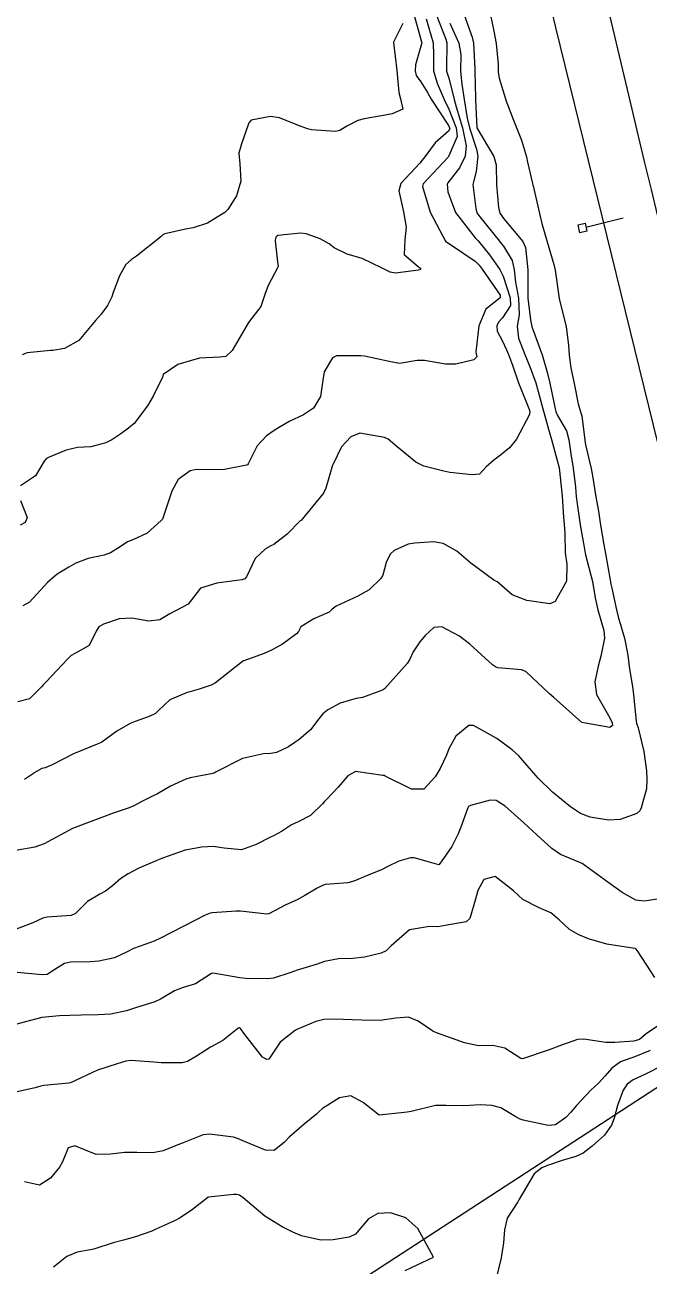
# Model space of a CAD drawing. Header units: metres. Extents: x 318500 to 325275, y 7408834 to 7428799.
# Drawn here: x 320151.9 to 320196.2, y 7413586.3 to 7413674.2 of the extents above; entities that cross this region are included whole.
import ezdxf

# ---------------------------------------------------------------- set-up
doc = ezdxf.new("R2010")
doc.units = ezdxf.units.M
doc.header["$MEASUREMENT"] = 0
doc.linetypes.add('CONTINUO', pattern=[0])
for name, color, linetype in [('Curvas de Nivel 1m', 11, 'Continuous'), ('Curvas de Nivel 5m', 15, 'Continuous'), ('Linha Férrea', 20, 'Continuous'), ('Pórticos', 45, 'Continuous'), ('TEXTO', 45, 'Continuous')]:
    doc.layers.add(name, color=color, linetype=linetype)

msp = doc.modelspace()

# ---------------------------------------------------------------- linework, layer by layer
at = {"layer": 'Curvas de Nivel 1m', "flags": 128}
for points, elevation in [([(320184.956, 7413674.927), (320185.181, 7413673.805), (320185.352, 7413672.92), (320185.478, 7413671.469), (320185.499, 7413670.918), (320185.558, 7413670.459), (320186.001, 7413669), (320186.026, 7413668.935), (320186.035, 7413668.909), (320186.58, 7413667.502), (320186.823, 7413666.897), (320187.133, 7413666.068), (320187.485, 7413664.887), (320187.576, 7413664.525), (320187.921, 7413662.999), (320187.951, 7413662.88), (320187.96, 7413662.839), (320188.428, 7413660.875), (320188.59, 7413660.162), (320188.957, 7413658.869), (320189.435, 7413657.274), (320189.525, 7413656.863), (320189.81, 7413654.86), (320190.312, 7413652.852), (320190.475, 7413651.558), (320190.518, 7413650.849), (320190.65, 7413649.943), (320190.871, 7413648.843), (320191.152, 7413647.395), (320191.328, 7413646.836), (320191.408, 7413646.545), (320191.622, 7413644.831), (320191.675, 7413644.495), (320192.082, 7413642.824), (320192.165, 7413642.299), (320192.401, 7413640.818), (320192.594, 7413639.8), (320192.753, 7413638.813), (320192.986, 7413637.402), (320193.097, 7413636.807), (320193.424, 7413634.919), (320193.45, 7413634.801), (320193.463, 7413634.725), (320193.536, 7413634.351), (320193.88, 7413632.796), (320194.001, 7413632.307), (320194.433, 7413630.791), (320194.674, 7413629.586), (320194.773, 7413628.787), (320195.026, 7413627.203), (320195.083, 7413626.784), (320195.275, 7413624.919), (320195.304, 7413624.781), (320195.405, 7413624.457), (320195.813, 7413622.773), (320195.993, 7413621.397), (320196.036, 7413620.77), (320196.004, 7413620.116), (320195.621, 7413618.776), (320195.53, 7413618.574), (320195.324, 7413618.379), (320194.146, 7413617.964), (320193.317, 7413617.91), (320192.022, 7413618.117), (320191.323, 7413618.375), (320190.615, 7413618.841), (320189.346, 7413619.899), (320188.315, 7413620.87), (320187.371, 7413621.968), (320186.949, 7413622.46), (320186.486, 7413622.893), (320185.392, 7413623.682), (320183.734, 7413624.606), (320183.405, 7413624.616), (320182.481, 7413623.861), (320182, 7413622.954), (320181.83, 7413622.501), (320181.366, 7413621.574), (320181.013, 7413620.965), (320180.225, 7413620.099), (320179.347, 7413620.11), (320177.473, 7413621.018), (320177.401, 7413621.06), (320177.36, 7413621.069), (320177.3, 7413621.081), (320175.363, 7413621.343), (320174.819, 7413621.048), (320174.156, 7413620.25), (320173.335, 7413619.388), (320173.174, 7413619.231), (320173.044, 7413619.074), (320172.179, 7413618.226), (320171.31, 7413617.791), (320170.829, 7413617.583), (320170.119, 7413617.112), (320169.598, 7413616.816), (320169.296, 7413616.681), (320168.333, 7413616.177), (320167.287, 7413615.812), (320166.052, 7413615.933), (320165.289, 7413616.047), (320164.485, 7413615.991), (320163.286, 7413615.771), (320161.693, 7413615.224), (320161.408, 7413615.098), (320161.277, 7413615.049), (320160.021, 7413614.496), (320159.263, 7413614.102), (320158.742, 7413613.774), (320158.154, 7413613.266), (320157.64, 7413612.878), (320157.241, 7413612.664), (320156.374, 7413612.152), (320155.523, 7413611.305), (320155.218, 7413611.155), (320153.517, 7413611.027), (320153.216, 7413610.957), (320152.495, 7413610.623), (320151.208, 7413610.142)], 731), ([(320183.068, 7413674.95), (320183.638, 7413673.362), (320183.728, 7413672.943), (320183.832, 7413671.132), (320183.831, 7413670.942), (320183.881, 7413669.061), (320183.89, 7413668.941), (320183.97, 7413666.94), (320185.177, 7413664.921), (320185.337, 7413664.322), (320185.377, 7413662.918), (320185.506, 7413661.305), (320185.617, 7413660.914), (320185.884, 7413660.51), (320187.233, 7413658.889), (320187.432, 7413658.463), (320187.596, 7413656.884), (320187.581, 7413655.116), (320187.596, 7413654.883), (320187.787, 7413653.355), (320187.867, 7413652.879), (320187.918, 7413652.74), (320188.598, 7413650.872), (320188.96, 7413649.65), (320189.161, 7413648.866), (320189.526, 7413647.039), (320189.572, 7413646.861), (320189.697, 7413646.581), (320190.321, 7413645.485), (320190.491, 7413644.848), (320190.645, 7413643.866), (320190.813, 7413642.843), (320190.974, 7413641.495), (320191.029, 7413640.839), (320191.081, 7413640.305), (320191.302, 7413638.834), (320191.576, 7413637.248), (320191.653, 7413636.829), (320191.686, 7413636.71), (320192.166, 7413634.821), (320192.374, 7413633.663), (320192.56, 7413632.814), (320192.969, 7413631.337), (320193.023, 7413630.807), (320192.763, 7413629.519), (320192.576, 7413628.813), (320192.332, 7413627.7), (320192.468, 7413626.815), (320193.415, 7413625.145), (320193.566, 7413624.798), (320193.583, 7413624.623), (320193.405, 7413624.469), (320191.41, 7413624.83), (320189.436, 7413626.591), (320189.136, 7413626.863), (320187.455, 7413628.427), (320187.134, 7413628.562), (320185.458, 7413628.701), (320185.304, 7413628.757), (320185.095, 7413628.915), (320183.481, 7413630.365), (320182.744, 7413630.947), (320181.5, 7413631.609), (320180.924, 7413631.543), (320180.315, 7413630.978), (320179.929, 7413630.538), (320179.473, 7413629.826), (320179.201, 7413629.257), (320179.036, 7413628.996), (320177.442, 7413627.226), (320177.323, 7413627.139), (320177.024, 7413627.024), (320175.865, 7413626.604), (320175.432, 7413626.519), (320174.293, 7413626.191), (320173.42, 7413625.726), (320173.055, 7413625.435), (320172.774, 7413625.08), (320172.177, 7413624.309), (320171.388, 7413623.617), (320171.076, 7413623.412), (320170.619, 7413623.108), (320169.781, 7413622.71), (320169.375, 7413622.638), (320168.846, 7413622.599), (320167.371, 7413622.263), (320165.503, 7413621.32), (320165.361, 7413621.238), (320165.316, 7413621.225), (320165.146, 7413621.182), (320163.654, 7413620.899), (320163.354, 7413620.816), (320162.258, 7413620.304), (320161.338, 7413619.781), (320160.973, 7413619.598), (320160.273, 7413619.246), (320159.659, 7413618.92), (320159.323, 7413618.786), (320158.195, 7413618.393), (320157.312, 7413618.071), (320156.741, 7413617.856), (320155.3, 7413617.31), (320153.289, 7413616.235), (320152.643, 7413615.99), (320151.284, 7413615.75)], 732), ([(320181.086, 7413674.975), (320181.781, 7413673.237), (320181.845, 7413672.963), (320181.822, 7413671.164), (320181.828, 7413670.963), (320181.868, 7413670.811), (320182.014, 7413670.387), (320182.375, 7413668.956), (320182.516, 7413668.431), (320182.97, 7413666.95), (320183.223, 7413665.675), (320183.14, 7413664.948), (320182.758, 7413664.125), (320181.921, 7413663.064), (320181.867, 7413662.961), (320181.912, 7413662.404), (320182.471, 7413660.954), (320183.863, 7413659.163), (320184.071, 7413658.937), (320184.884, 7413657.958), (320185.602, 7413656.914), (320185.833, 7413656.445), (320186.347, 7413654.902), (320186.351, 7413654.353), (320185.789, 7413653.484), (320185.506, 7413653.193), (320185.389, 7413652.916), (320185.412, 7413652.551), (320185.77, 7413651.891), (320186.086, 7413651.228), (320186.221, 7413650.903), (320186.512, 7413650.135), (320186.936, 7413648.892), (320187.701, 7413646.94), (320187.72, 7413646.88), (320187.725, 7413646.855), (320187.698, 7413646.631), (320186.79, 7413644.893), (320186.28, 7413644.292), (320185.663, 7413643.769), (320185.171, 7413643.403), (320184.633, 7413642.925), (320184.166, 7413642.408), (320183.641, 7413642.366), (320182.056, 7413642.544), (320181.645, 7413642.621), (320180.225, 7413642.981), (320179.654, 7413643.256), (320178.319, 7413644.361), (320177.678, 7413644.889), (320177.439, 7413645.022), (320175.683, 7413645.314), (320175.049, 7413645.049), (320174.387, 7413644.342), (320173.755, 7413643.068), (320173.729, 7413642.988), (320173.645, 7413642.723), (320173.276, 7413641.425), (320173.099, 7413641.078), (320171.601, 7413639.235), (320171.533, 7413639.168), (320171.457, 7413639.101), (320170.528, 7413638.168), (320169.575, 7413637.445), (320169.365, 7413637.331), (320168.988, 7413637.129), (320168.252, 7413636.447), (320167.641, 7413635.148), (320167.538, 7413634.996), (320167.313, 7413634.928), (320165.535, 7413634.699), (320164.388, 7413634.334), (320163.52, 7413633.2), (320162.21, 7413632.519), (320161.503, 7413632.102), (320160.732, 7413632.012), (320159.504, 7413632.214), (320158.612, 7413632.16), (320157.498, 7413631.786), (320157.184, 7413631.595), (320156.979, 7413631.288), (320156.482, 7413630.287), (320155.466, 7413629.723), (320155.208, 7413629.57), (320154.963, 7413629.317), (320153.444, 7413627.702), (320153.263, 7413627.52), (320153.112, 7413627.343), (320152.269, 7413626.51), (320151.424, 7413626.29)], 734), ([(320179.518, 7413674.998), (320180.051, 7413673.048), (320180.066, 7413672.99), (320180.067, 7413672.972), (320180.049, 7413672.894), (320179.618, 7413671.404), (320179.594, 7413670.996), (320179.677, 7413670.655), (320180.012, 7413670.211), (320180.478, 7413669.456), (320180.746, 7413668.979), (320181.972, 7413667.117), (320182.044, 7413666.959), (320182.054, 7413666.874), (320181.966, 7413666.722), (320181.03, 7413665.898), (320180.37, 7413664.984), (320179.935, 7413664.456), (320178.59, 7413663.01), (320178.436, 7413662.488), (320178.775, 7413661.007), (320178.974, 7413659.903), (320178.869, 7413659.005), (320178.819, 7413657.975), (320179.841, 7413657.102), (320179.913, 7413657.062), (320180.011, 7413656.987), (320179.931, 7413656.896), (320179.838, 7413656.873), (320178.201, 7413656.648), (320177.836, 7413656.722), (320177.212, 7413657.026), (320175.846, 7413657.686), (320174.792, 7413657.999), (320173.854, 7413658.46), (320173.503, 7413658.722), (320172.861, 7413659.085), (320171.865, 7413659.446), (320171.48, 7413659.49), (320169.863, 7413659.325), (320169.752, 7413659.231), (320169.707, 7413659.122), (320169.687, 7413658.952), (320169.843, 7413657.461), (320169.885, 7413657.12), (320169.876, 7413657.083), (320169.839, 7413657.023), (320169.171, 7413655.779), (320168.951, 7413655.133), (320168.652, 7413654.282), (320167.78, 7413653.15), (320166.641, 7413651.167), (320166.181, 7413650.746), (320165.753, 7413650.706), (320164.308, 7413650.638), (320163.749, 7413650.468), (320162.779, 7413650.18), (320161.734, 7413649.483), (320161.69, 7413649.271), (320161.676, 7413649.231), (320161.018, 7413647.933), (320160.637, 7413647.246), (320159.687, 7413645.996), (320159.278, 7413645.67), (320158.74, 7413645.269), (320158.102, 7413644.848), (320157.67, 7413644.63), (320156.616, 7413644.346), (320155.665, 7413644.303), (320154.861, 7413644.123), (320153.654, 7413643.62), (320153.465, 7413643.53), (320153.289, 7413643.344), (320152.681, 7413642.302), (320151.623, 7413641.586)], 736), ([(320178.73, 7413674.35), (320178.073, 7413673.02), (320178.07, 7413673), (320178.302, 7413671.016), (320178.448, 7413669.457), (320178.571, 7413669.011), (320178.722, 7413668.276), (320177.984, 7413667.94), (320177.206, 7413667.804), (320175.978, 7413667.575), (320175.545, 7413667.478), (320174.764, 7413667.058), (320174.271, 7413666.76), (320173.964, 7413666.691), (320172.257, 7413666.805), (320171.967, 7413666.867), (320171.336, 7413667.106), (320169.978, 7413667.668), (320169.352, 7413667.756), (320167.975, 7413667.497), (320167.822, 7413667.303), (320167.761, 7413667.153), (320167.286, 7413665.824), (320167.113, 7413665.162), (320167.179, 7413664.408), (320167.247, 7413663.16), (320166.946, 7413662.123), (320166.327, 7413661.173), (320166.105, 7413660.958), (320165.884, 7413660.805), (320164.875, 7413660.19), (320163.87, 7413659.864), (320163.312, 7413659.765), (320161.863, 7413659.429), (320161.724, 7413659.37), (320161.568, 7413659.234), (320159.846, 7413657.849), (320159.49, 7413657.617), (320159.087, 7413657.268), (320158.638, 7413656.462), (320158.204, 7413655.276), (320158.093, 7413654.989), (320157.796, 7413654.367), (320157.334, 7413653.74), (320156.95, 7413653.292), (320155.766, 7413651.88), (320154.735, 7413651.325), (320153.912, 7413651.183), (320153.757, 7413651.169), (320152.091, 7413651.02), (320151.752, 7413650.859)], 737), ([(320182.071, 7413674.366), (320182.708, 7413672.953), (320182.849, 7413672.141), (320182.828, 7413670.952), (320182.91, 7413670.052), (320183.086, 7413668.949), (320183.297, 7413667.63), (320183.462, 7413666.945), (320183.947, 7413665.433), (320184.058, 7413664.938), (320183.929, 7413663.845), (320183.729, 7413663.135), (320183.697, 7413662.942), (320183.894, 7413661.229), (320183.986, 7413660.939), (320184.185, 7413660.636), (320185.593, 7413658.914), (320185.71, 7413658.764), (320185.857, 7413658.566), (320186.486, 7413657.54), (320186.619, 7413656.898), (320186.714, 7413656.009), (320186.935, 7413654.893), (320186.976, 7413653.708), (320186.836, 7413652.894), (320186.939, 7413652.059), (320187.37, 7413650.886), (320187.746, 7413649.973), (320188.169, 7413648.876), (320188.332, 7413648.263), (320188.695, 7413646.87), (320189.115, 7413645.436), (320189.266, 7413644.864), (320189.659, 7413643.49), (320189.813, 7413642.858), (320189.848, 7413642.656), (320190.027, 7413640.854), (320190.114, 7413639.362), (320190.165, 7413638.852), (320190.217, 7413638.224), (320190.238, 7413636.85), (320190.355, 7413636.051), (320190.327, 7413634.848), (320189.525, 7413633.404), (320189.158, 7413633.229), (320187.526, 7413633.474), (320186.492, 7413633.858), (320185.538, 7413634.699), (320185.423, 7413634.796), (320185.174, 7413634.915), (320183.558, 7413636.118), (320182.563, 7413636.95), (320181.578, 7413637.499), (320180.936, 7413637.613), (320179.578, 7413637.532), (320179.106, 7413637.468), (320178.122, 7413637.012), (320177.836, 7413636.746), (320177.557, 7413636.169), (320177.303, 7413635.263), (320177.175, 7413635.024), (320176.335, 7413634.229), (320175.527, 7413633.775), (320174.009, 7413633.063), (320173.73, 7413632.853), (320173.513, 7413632.633), (320172.413, 7413632.18), (320171.498, 7413631.603), (320171.322, 7413631.273), (320171.192, 7413631.103), (320170.207, 7413630.384), (320169.473, 7413629.97), (320168.887, 7413629.711), (320167.461, 7413629.204), (320167.421, 7413629.19), (320167.365, 7413629.151), (320165.445, 7413627.643), (320165.148, 7413627.478), (320164.281, 7413627.192), (320163.629, 7413627.007), (320163.436, 7413626.956), (320162.212, 7413626.434), (320161.417, 7413625.684), (320161.187, 7413625.46), (320160.756, 7413625.24), (320159.763, 7413624.896), (320159.402, 7413624.756), (320158.455, 7413624.208), (320157.382, 7413623.438), (320157.284, 7413623.378), (320157.053, 7413623.285), (320155.373, 7413622.601), (320153.861, 7413621.829), (320153.363, 7413621.623), (320153.141, 7413621.563), (320152.749, 7413621.346), (320151.916, 7413620.79)], 733), ([(320151.612, 7413640.546), (320152.102, 7413639.355), (320151.955, 7413638.996), (320151.592, 7413638.813)], 736), ([(320196.598, 7413606.759), (320195.405, 7413608.569), (320195.281, 7413608.779), (320195.221, 7413608.801), (320195.2, 7413608.804), (320195.172, 7413608.809), (320193.203, 7413609.118), (320191.899, 7413609.512), (320191.21, 7413609.79), (320190.542, 7413610.169), (320189.824, 7413610.851), (320189.227, 7413611.354), (320188.4, 7413611.701), (320187.241, 7413612.282), (320186.571, 7413612.89), (320185.265, 7413613.917), (320184.476, 7413613.708), (320184.039, 7413612.928), (320183.872, 7413612.299), (320183.474, 7413610.936), (320183.218, 7413610.693), (320181.73, 7413610.44), (320181.214, 7413610.339), (320180.62, 7413610.375), (320179.212, 7413610.148), (320177.895, 7413609.01), (320177.555, 7413608.654), (320177.192, 7413608.477), (320176.011, 7413608.204), (320175.186, 7413608.115), (320174.161, 7413608.08), (320173.182, 7413607.886), (320172.58, 7413607.675), (320171.173, 7413607.263), (320171.044, 7413607.22), (320170.723, 7413607.097), (320169.566, 7413606.712), (320169.163, 7413606.659), (320167.62, 7413606.686), (320167.164, 7413606.74), (320165.272, 7413607.066), (320165.168, 7413607.046), (320164.026, 7413606.318), (320163.153, 7413606.043), (320162.541, 7413605.818), (320161.547, 7413605.224), (320161.138, 7413605.046), (320159.773, 7413604.604), (320159.131, 7413604.389), (320158.018, 7413604.156), (320157.128, 7413604.126), (320155.934, 7413604.104), (320155.128, 7413604.066), (320154.389, 7413604.056), (320153.126, 7413603.931), (320151.177, 7413603.415)], 729), ([(320197.128, 7413603.562), (320195.976, 7413602.761), (320195.499, 7413602.381), (320195.112, 7413602.256), (320193.75, 7413602.151), (320193.11, 7413602.151), (320191.553, 7413602.383), (320191.113, 7413602.379), (320189.972, 7413601.976), (320189.102, 7413601.646), (320187.224, 7413601.01), (320187.092, 7413601.017), (320185.953, 7413601.748), (320185.105, 7413601.943), (320184.097, 7413601.928), (320183.108, 7413602.124), (320182.516, 7413602.344), (320181.118, 7413602.837), (320180.866, 7413602.964), (320179.816, 7413603.669), (320179.13, 7413603.944), (320178.24, 7413603.888), (320177.127, 7413603.723), (320175.831, 7413603.734), (320175.127, 7413603.76), (320173.874, 7413603.805), (320173.127, 7413603.785), (320172.553, 7413603.649), (320171.221, 7413603.089), (320171.157, 7413603.052), (320171.119, 7413603.025), (320170.031, 7413602.182), (320169.327, 7413601.116), (320169.221, 7413600.985), (320169.088, 7413600.957), (320168.784, 7413601.125), (320167.539, 7413602.718), (320167.215, 7413603.149), (320167.156, 7413603.185), (320167.12, 7413603.19), (320167.088, 7413603.183), (320167.023, 7413603.151), (320165.959, 7413602.31), (320165.1, 7413601.819), (320164.696, 7413601.576), (320164.092, 7413601.185), (320163.458, 7413600.821), (320163.083, 7413600.719), (320161.595, 7413600.71), (320161.083, 7413600.771), (320159.445, 7413600.886), (320159.084, 7413600.833), (320158.479, 7413600.657), (320157.074, 7413600.186), (320155.164, 7413599.308), (320155.06, 7413599.279), (320153.277, 7413599.109), (320153.057, 7413599.066), (320152.656, 7413598.938), (320151.048, 7413598.593)], 728), ([(320196.268, 7413601.593), (320195.095, 7413601.108), (320194.834, 7413601.034), (320194.165, 7413600.784), (320193.536, 7413600.34), (320193.075, 7413599.786), (320192.605, 7413599.268), (320192.09, 7413598.815), (320191.049, 7413597.702), (320190.65, 7413597.228), (320190.285, 7413596.838), (320189.544, 7413596.334), (320189.031, 7413596.273), (320187.258, 7413596.655), (320187.038, 7413596.716), (320186.73, 7413596.885), (320185.666, 7413597.52), (320185.048, 7413597.696), (320184.233, 7413597.733), (320183.047, 7413597.668), (320181.804, 7413597.705), (320181.047, 7413597.698), (320179.324, 7413597.267), (320179.042, 7413597.211), (320178.834, 7413597.2), (320177.04, 7413597.01), (320175.921, 7413597.899), (320175.053, 7413598.383), (320174.234, 7413598.235), (320173.044, 7413597.486), (320172.826, 7413597.288), (320172.6, 7413597.074), (320171.741, 7413596.371), (320171.02, 7413595.762), (320170.664, 7413595.446), (320170.329, 7413595.1), (320169.6, 7413594.512), (320169.001, 7413594.533), (320167.498, 7413595.143), (320167.013, 7413595.36), (320166.713, 7413595.454), (320165.017, 7413595.664), (320164.575, 7413595.618), (320163.514, 7413595.192), (320163.15, 7413595.056), (320163.007, 7413595.002), (320161.739, 7413594.479), (320160.997, 7413594.35), (320159.869, 7413594.369), (320158.997, 7413594.357), (320158.009, 7413594.251), (320156.994, 7413594.234), (320155.465, 7413594.841), (320155.001, 7413594.7), (320154.594, 7413593.706), (320154.383, 7413593.316), (320153.745, 7413592.549), (320152.967, 7413592.056), (320151.901, 7413592.278)], 727), ([(320197.086, 7413600.511), (320195.926, 7413599.912), (320195.071, 7413599.507), (320194.63, 7413599.213), (320194.354, 7413598.781), (320193.96, 7413597.697), (320193.703, 7413596.79), (320193.522, 7413596.303), (320193.022, 7413595.603), (320192.611, 7413595.211), (320192.155, 7413594.813), (320191.517, 7413594.307), (320190.999, 7413594.079), (320190.028, 7413593.806), (320188.989, 7413593.445), (320188.574, 7413593.269), (320188.045, 7413592.864), (320186.961, 7413591.016), (320186.872, 7413590.881), (320186.127, 7413589.707), (320185.93, 7413588.895), (320185.855, 7413587.956), (320185.699, 7413586.898), (320185.332, 7413585.35)], 726), ([(320178.89, 7413586.012), (320180.9, 7413586.96), (320179.787, 7413588.977), (320178.941, 7413589.747), (320177.847, 7413590.101), (320176.946, 7413590.045), (320176.3, 7413589.659), (320175.759, 7413589.028), (320175.378, 7413588.578), (320174.92, 7413588.36), (320173.799, 7413588.175), (320172.916, 7413588.147), (320171.543, 7413588.461), (320170.924, 7413588.716), (320170.166, 7413589.101), (320168.941, 7413589.866), (320167.402, 7413591.143), (320167.151, 7413591.336), (320166.962, 7413591.397), (320166.726, 7413591.388), (320164.96, 7413591.193), (320164.901, 7413591.171), (320163.815, 7413590.318), (320162.938, 7413589.729), (320162.591, 7413589.549), (320161.863, 7413589.216), (320161.221, 7413588.93), (320160.924, 7413588.8), (320159.773, 7413588.386), (320158.914, 7413588.164), (320158.197, 7413587.975), (320156.904, 7413587.542), (320156.699, 7413587.487), (320155.641, 7413587.299), (320154.897, 7413587.004), (320153.958, 7413586.25)], 726)]:
    msp.add_lwpolyline(points, dxfattribs=dict(at, elevation=elevation))
at = {"layer": 'Curvas de Nivel 5m', "flags": 128}
for points, elevation in [([(320180.389, 7413674.671), (320180.868, 7413672.978), (320180.913, 7413672.101), (320180.91, 7413670.977), (320181.152, 7413670.114), (320181.665, 7413668.965), (320181.99, 7413668.263), (320182.502, 7413666.955), (320182.575, 7413666.34), (320182.002, 7413664.959), (320181.978, 7413664.921), (320181.939, 7413664.869), (320180.175, 7413662.986), (320180.113, 7413662.791), (320180.66, 7413660.978), (320181.555, 7413659.274), (320181.733, 7413658.962), (320181.784, 7413658.886), (320181.859, 7413658.842), (320182.12, 7413658.694), (320183.846, 7413657.51), (320184.132, 7413657.224), (320184.348, 7413656.932), (320185.637, 7413655.088), (320185.624, 7413654.913), (320184.616, 7413654.109), (320184.124, 7413652.935), (320183.902, 7413651.078), (320183.919, 7413650.938), (320183.976, 7413650.717), (320183.754, 7413650.526), (320182.495, 7413650.207), (320181.749, 7413650.201), (320180.257, 7413650.477), (320179.752, 7413650.468), (320178.492, 7413650.266), (320177.751, 7413650.388), (320176.012, 7413650.782), (320175.756, 7413650.806), (320174.032, 7413650.79), (320173.754, 7413650.645), (320173.155, 7413649.663), (320173.062, 7413649.08), (320172.887, 7413647.908), (320172.389, 7413647.09), (320171.695, 7413646.611), (320170.66, 7413646.141), (320169.684, 7413645.568), (320169.065, 7413645.129), (320168.393, 7413644.415), (320167.757, 7413643.148), (320167.713, 7413643.085), (320167.649, 7413643.051), (320166.076, 7413642.741), (320165.643, 7413642.732), (320164.094, 7413642.745), (320163.642, 7413642.643), (320162.811, 7413642.033), (320162.346, 7413641.219), (320161.732, 7413639.359), (320161.695, 7413639.229), (320161.649, 7413639.18), (320161.599, 7413639.134), (320160.594, 7413638.236), (320159.578, 7413637.767), (320159.214, 7413637.625), (320158.686, 7413637.269), (320158.004, 7413636.835), (320157.561, 7413636.672), (320156.42, 7413636.434), (320155.552, 7413636.118), (320155.038, 7413635.827), (320154.23, 7413635.33), (320153.534, 7413634.732), (320152.272, 7413633.352), (320151.78, 7413633.093)], 735), ([(320197.244, 7413612.378), (320195.848, 7413612.164), (320195.242, 7413612.249), (320194.276, 7413612.79), (320193.261, 7413613.514), (320191.448, 7413614.827), (320191.334, 7413614.883), (320191.281, 7413614.905), (320189.915, 7413615.479), (320189.29, 7413615.903), (320188.233, 7413616.871), (320187.313, 7413617.723), (320185.983, 7413618.9), (320185.336, 7413619.295), (320184.929, 7413619.323), (320183.52, 7413618.937), (320183.384, 7413618.884), (320183.328, 7413618.788), (320182.841, 7413617.41), (320182.656, 7413616.946), (320182.2, 7413616.042), (320181.457, 7413614.958), (320181.386, 7413614.851), (320181.277, 7413614.743), (320180.45, 7413614.972), (320179.543, 7413615.246), (320179.283, 7413615.245), (320178.439, 7413615.003), (320177.669, 7413614.62), (320177.271, 7413614.408), (320176.278, 7413614.017), (320175.258, 7413613.586), (320174.831, 7413613.472), (320173.254, 7413613.347), (320173.043, 7413613.283), (320172.652, 7413613.079), (320171.77, 7413612.565), (320171.238, 7413612.268), (320170.427, 7413611.914), (320169.222, 7413611.27), (320169.09, 7413611.254), (320167.225, 7413611.451), (320166.923, 7413611.456), (320165.223, 7413611.345), (320165.072, 7413611.323), (320164.705, 7413611.178), (320163.212, 7413610.4), (320161.499, 7413609.521), (320161.202, 7413609.39), (320161.094, 7413609.338), (320160.829, 7413609.234), (320159.627, 7413608.812), (320159.19, 7413608.588), (320158.291, 7413608.156), (320157.18, 7413607.918), (320156.586, 7413607.881), (320155.178, 7413607.855), (320154.744, 7413607.747), (320154.068, 7413607.321), (320153.514, 7413606.977), (320153.164, 7413606.949), (320151.397, 7413607.126)], 730)]:
    msp.add_lwpolyline(points, dxfattribs=dict(at, elevation=elevation))
at = {"layer": 'Linha Férrea'}
for points in [[(320243.121, 7412578.113, -0.022066), (320218.658, 7412665.024, -0.057292), (320208.419, 7412757.765, -0.015116), (320209.147, 7412809.731), (320212.999, 7412898.464), (320217.75, 7413022.223), (320218.868, 7413065.549, 0.002845), (320222.472, 7413170.398), (320223.919, 7413209.926, 0.002082), (320224.705, 7413276.661, 0.003632), (320228.062, 7413358.946, 0.007114), (320228.457, 7413437.225, 0.052007), (320207.388, 7413601.502), (320189.576, 7413674.05, -0.009688), (320173.972, 7413744.603, -0.038503), (320163.913, 7413836.791, -0.068065), (320181.512, 7414006.598, -0.018281), (320204.23, 7414088.365, -0.009006), (320223.393, 7414139.109, -0.076005), (320320.437, 7414311.999, -0.027328)], [(320242.602, 7412592.989, -0.039479), (320216.599, 7412699.687, -0.043029), (320212.659, 7412775.314, -0.005074), (320213.553, 7412813.867), (320216.907, 7412896.875), (320221.075, 7413002.371), (320228.419, 7413254.256, -0.010419), (320230.392, 7413317.782, 0.015269), (320232.714, 7413433.25, 0.053346), (320210.954, 7413604.021, -0.008287), (320181.836, 7413725.169, -0.048428), (320167.711, 7413850.7, -0.046719), (320177.501, 7413966.93, -0.025435), (320202.239, 7414068.044, -0.032111), (320214.5, 7414104.857, -0.012996), (320241.049, 7414171.317, -0.059467), (320320.452, 7414305.187)]]:
    msp.add_lwpolyline(points, format="xyb", dxfattribs=at)
at = {"layer": 'Pórticos'}
msp.add_lwpolyline([(320191.707, 7413659.905), (320194.358, 7413660.575)], dxfattribs=at)
msp.add_lwpolyline([(320191.279, 7413659.518), (320191.158, 7413660.082), (320191.646, 7413660.187), (320191.767, 7413659.623)], close=True, dxfattribs=at)
at = {"layer": 'TEXTO', "linetype": 'CONTINUO'}
msp.add_line((320201.935, 7413602.338), (320163.87, 7413577.596), dxfattribs=at)

doc.saveas('drawing.dxf')
